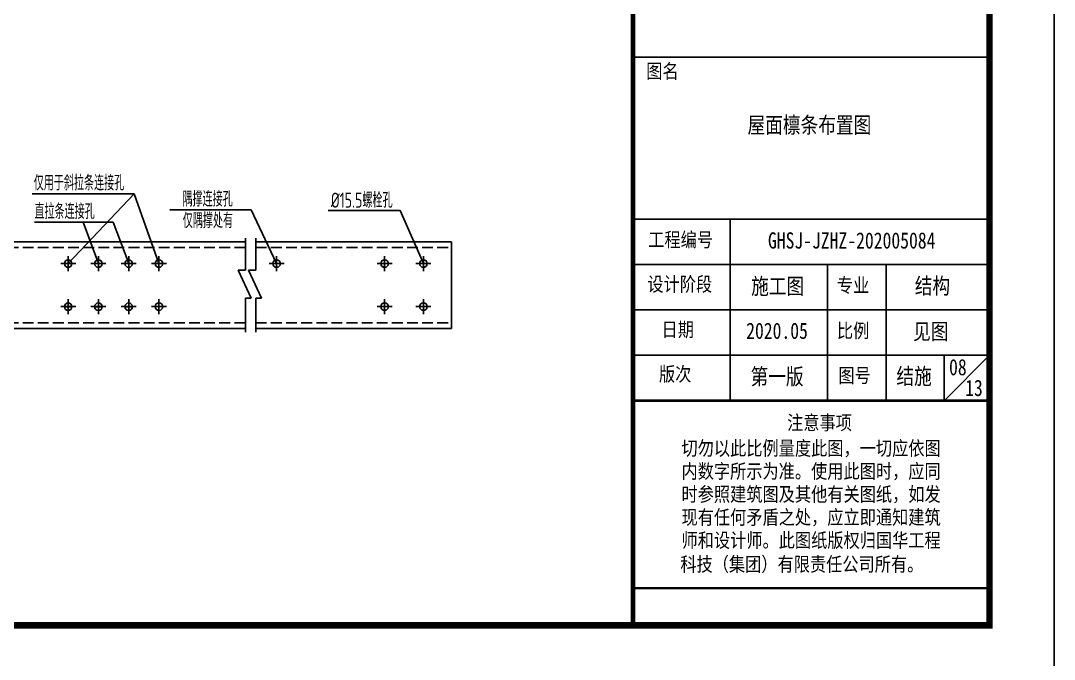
# Model space of a CAD drawing. Extents: x 9752569 to 9923256, y 1590558 to 2510207.
# Drawn here: x 9899330 to 9923256, y 1927033 to 1941807 of the extents above; entities that cross this region are included whole.
import ezdxf
from ezdxf.enums import TextEntityAlignment as Align

# ---------------------------------------------------------------- set-up
doc = ezdxf.new("R2010")
doc.units = 0
doc.header["$LTSCALE"] = 1000
doc.header["$MEASUREMENT"] = 0
doc.linetypes.add('DASH', pattern=[0.35, 0.25, -0.1])
doc.layers.get('0').update_dxf_attribs({"linetype": 'CONTINUOUS'})
for name, color, linetype in [('PP-PM-TK', 7, 'CONTINUOUS'), ('PUB_TEXT', 7, 'CONTINUOUS'), ('PUB_TITLE', 4, 'CONTINUOUS'), ('标注文字', 3, 'CONTINUOUS')]:
    doc.layers.add(name, color=color, linetype=linetype)
doc.styles.add('TQ', font='txt.shx', dxfattribs={"width": 0.8, "bigfont": 'hztxt.shx'})
doc.styles.add('TSSD_DIMENSION', font='atssdeng.shx', dxfattribs={"width": 0.7, "bigfont": 'atssdchn.shx'})
doc.styles.add('仿宋', font='', dxfattribs={"width": 0.8})
doc.styles.get('仿宋').set_extended_font_data('SimSun')

# ---------------------------------------------------------------- blocks, each defined once
blk = doc.blocks.new('A2 TK 2019')
at = {"layer": 'PP-PM-TK', "color": 4}
for p, q in [((7035935, 1983948), (7041435, 1983948)), ((7035935, 1981448), (7041435, 1981448)), ((7037435, 1981448), (7037435, 1978648)), ((7035935, 1980748), (7041435, 1980748)), ((7038935, 1980748), (7038935, 1978648)), ((7039840, 1980748), (7039840, 1978648)), ((7035935, 1980048), (7041435, 1980048)), ((7035935, 1979348), (7041435, 1979348)), ((7041435, 1979348), (7040735, 1978648)), ((7040735, 1979348), (7040735, 1978648))]:
    blk.add_line(p, q, dxfattribs=at)
at = {"layer": 'PP-PM-TK', "color": 4, "const_width": 70}
blk.add_lwpolyline([(7035935, 2015184), (7041435, 2015184), (7041435, 1975184), (7035935, 1975184)], close=True, dxfattribs=at)
at = {"layer": 'PP-PM-TK', "color": 4, "const_width": 40}
for points in [[(7035935, 1978648), (7041435, 1978648)], [(7035935, 1975756), (7041435, 1975756)]]:
    blk.add_lwpolyline(points, dxfattribs=at)
at = {"layer": 'PUB_TEXT', "color": 2, "style": 'TQ'}
for s, p in [('图名', (7036138, 1983596)), ('工程编号', (7036169, 1980997)), ('设计阶段', (7036156, 1980311)), ('专业', (7039080, 1980294)), ('日期', (7036374, 1979611)), ('比例', (7039080, 1979594)), ('版次', (7036335, 1978925)), ('图号', (7039103, 1978902)), ('注意事项', (7038312, 1978175)), ('切勿以此比例量度此图，一切应依图', (7036682, 1977780)), ('内数字所示为准。使用此图时，应同', (7036682, 1977426)), ('时参照建筑图及其他有关图纸，如发', (7036682, 1977071)), ('现有任何矛盾之处，应立即通知建筑', (7036682, 1976716)), ('师和设计师。此图纸版权归国华工程', (7036682, 1976361)), ('科技（集团）有限责任公司所有。', (7036664, 1975992))]:
    blk.add_text(s, height=250, dxfattribs=at).set_placement(p)
at = {"layer": 'PUB_TITLE', "color": 0, "style": '仿宋', "width": 0.8}
for s, p in [('GHSJ-JZHZ-202005084', (7038016, 1980994)), ('施工图', (7037757, 1980289)), ('结构', (7040282, 1980294)), ('2020.05', (7037680, 1979601)), ('见图', (7040256, 1979591)), ('第一版', (7037748, 1978895)), ('结施', (7039998, 1978901)), ('13', (7041059, 1978720))]:
    blk.add_text(s, height=250, dxfattribs=at).set_placement(p)
blk = doc.blocks.new('21FG5F4H5GH')
for p, q in [((9900868, 2048130, -220000), (9907425, 2048130, -220000)), ((9907425, 2048217, -220000), (9907425, 2047475, -220000)), ((9907664, 2048217, -220000), (9907664, 2047475, -220000)), ((9907664, 2048130, -220000), (9912193, 2048130, -220000)), ((9912193, 2048130, -220000), (9912193, 2046131, -220000)), ((9903320, 2047802, -220000), (9903320, 2047454, -220000)), ((9904020, 2047802, -220000), (9904020, 2047454, -220000)), ((9904720, 2047802, -220000), (9904720, 2047454, -220000)), ((9905420, 2047804, -220000), (9905420, 2047456, -220000)), ((9908143, 2047804, -220000), (9908143, 2047456, -220000)), ((9910643, 2047804, -220000), (9910643, 2047456, -220000)), ((9911543, 2047804, -220000), (9911543, 2047456, -220000)), ((9903494, 2047628, -220000), (9903146, 2047628, -220000)), ((9903233, 2047630, -220000), (9903407, 2047630, -220000)), ((9903320, 2047717, -220000), (9903320, 2047543, -220000)), ((9904194, 2047628, -220000), (9903846, 2047628, -220000)), ((9903933, 2047630, -220000), (9904107, 2047630, -220000)), ((9904020, 2047717, -220000), (9904020, 2047543, -220000)), ((9904894, 2047628, -220000), (9904546, 2047628, -220000)), ((9904633, 2047630, -220000), (9904807, 2047630, -220000)), ((9904720, 2047717, -220000), (9904720, 2047543, -220000)), ((9905594, 2047630, -220000), (9905246, 2047630, -220000)), ((9908317, 2047630, -220000), (9907969, 2047630, -220000)), ((9910469, 2047630, -220000), (9910817, 2047630, -220000)), ((9911369, 2047630, -220000), (9911717, 2047630, -220000)), ((9907252, 2047475, -220000), (9907556, 2046829, -220000)), ((9907425, 2047475, -220000), (9907252, 2047475, -220000)), ((9907490, 2047475, -220000), (9907794, 2046829, -220000)), ((9907664, 2047475, -220000), (9907490, 2047475, -220000)), ((9907556, 2046829, -220000), (9907425, 2046829, -220000)), ((9907425, 2046829, -220000), (9907425, 2046044, -220000)), ((9907794, 2046829, -220000), (9907664, 2046829, -220000)), ((9907664, 2046829, -220000), (9907664, 2046044, -220000)), ((9903494, 2046633, -220000), (9903146, 2046633, -220000)), ((9903233, 2046631, -220000), (9903407, 2046631, -220000)), ((9903320, 2046459, -220000), (9903320, 2046806, -220000)), ((9903320, 2046544, -220000), (9903320, 2046718, -220000)), ((9904194, 2046633, -220000), (9903846, 2046633, -220000)), ((9903933, 2046631, -220000), (9904107, 2046631, -220000)), ((9904020, 2046459, -220000), (9904020, 2046806, -220000)), ((9904020, 2046544, -220000), (9904020, 2046718, -220000)), ((9904894, 2046633, -220000), (9904546, 2046633, -220000)), ((9904633, 2046631, -220000), (9904807, 2046631, -220000)), ((9904720, 2046459, -220000), (9904720, 2046806, -220000)), ((9904720, 2046544, -220000), (9904720, 2046718, -220000)), ((9905594, 2046634, -220000), (9905246, 2046634, -220000)), ((9905420, 2046808, -220000), (9905420, 2046460, -220000)), ((9910469, 2046635, -220000), (9910817, 2046635, -220000)), ((9910643, 2046809, -220000), (9910643, 2046461, -220000)), ((9911369, 2046635, -220000), (9911717, 2046635, -220000)), ((9911543, 2046809, -220000), (9911543, 2046461, -220000)), ((9900868, 2046131, -220000), (9907425, 2046131, -220000)), ((9907664, 2046131, -220000), (9912193, 2046131, -220000))]:
    blk.add_line(p, q)
at = {"linetype": 'DASH'}
for p, q in [((9900868, 2048000, -220000), (9907425, 2048000, -220000)), ((9907664, 2048000, -220000), (9912193, 2048000, -220000)), ((9900868, 2046261, -220000), (9907425, 2046261, -220000)), ((9907664, 2046261, -220000), (9912193, 2046261, -220000))]:
    blk.add_line(p, q, dxfattribs=at)
for centre in [(9903320, 2047630, -440000), (9904020, 2047630, -440000), (9904720, 2047630, -440000), (9905420, 2047630, -440000), (9908143, 2047630, -440000), (9910643, 2047630, -440000), (9911543, 2047630, -440000), (9903320, 2046631, -440000), (9904020, 2046631, -440000), (9904720, 2046631, -440000), (9905420, 2046634, -440000), (9910643, 2046635, -440000), (9911543, 2046635, -440000)]:
    blk.add_circle(centre, 86.9)
at = {"layer": '标注文字'}
for p, q in [((9904846, 2049246, -440000), (9902483, 2049246, -440000)), ((9903320, 2047628, -220000), (9904846, 2049246, -440000)), ((9905420, 2047628, -220000), (9904846, 2049246, -440000)), ((9907553, 2048872, -440000), (9905669, 2048872, -440000)), ((9908143, 2047630, -220000), (9907553, 2048872, -440000)), ((9909339, 2048858, -220000), (9911004, 2048858, -220000)), ((9911543, 2047628, -220000), (9911004, 2048858, -220000)), ((9904363, 2048587, -440000), (9902537, 2048587, -440000)), ((9904020, 2047628, -220000), (9903663, 2048587, -440000)), ((9904720, 2047628, -220000), (9904363, 2048587, -440000))]:
    blk.add_line(p, q, dxfattribs=at)
at = {"layer": 'PUB_TEXT', "style": 'TSSD_DIMENSION', "width": 0.7}
for s, p in [('仅用于斜拉条连接孔', (9902523, 2049321, -660000)), ('隅撑连接孔', (9905966, 2048948, -660000)), ('%%C15.5螺栓孔', (9909402, 2048921, -440000)), ('直拉条连接孔', (9902539, 2048661, -660000)), ('仅隅撑处有', (9905972, 2048448, -660000))]:
    blk.add_text(s, height=350, dxfattribs=at).set_placement(p)

msp = doc.modelspace()

# ---------------------------------------------------------------- linework, layer by layer
at = {"layer": 'PUB_TITLE'}
msp.add_lwpolyline([(9811805.5, 1926320.1), (9923255.5, 1926320.1), (9923255.5, 1989320.1), (9811805.5, 1989320.1)], close=True, dxfattribs=at)
at = {"layer": 'PUB_TITLE', "const_width": 150}
msp.add_lwpolyline([(9815555.5, 1927820.1), (9921755.5, 1927820.1), (9921755.5, 1987820.1), (9815555.5, 1987820.1)], close=True, dxfattribs=at)

# ---------------------------------------------------------------- block references
at = {"xscale": 1.5, "yscale": 1.5, "zscale": 1.5}
msp.add_blockref('A2 TK 2019', (-640397.3, -1034955.6), dxfattribs=at)
msp.add_blockref('21FG5F4H5GH', (-2890.2, -111441.2))

# ---------------------------------------------------------------- texts
at = {"layer": 'PUB_TITLE', "color": 6, "style": '仿宋', "width": 0.8}
msp.add_text('屋面檩条布置图', height=375, dxfattribs=at).set_placement((9917586.8, 1939207.3), align=Align.CENTER)
msp.add_text('08', height=375, dxfattribs=at).set_placement((9920819.1, 1933604.2))

doc.saveas('drawing.dxf')
